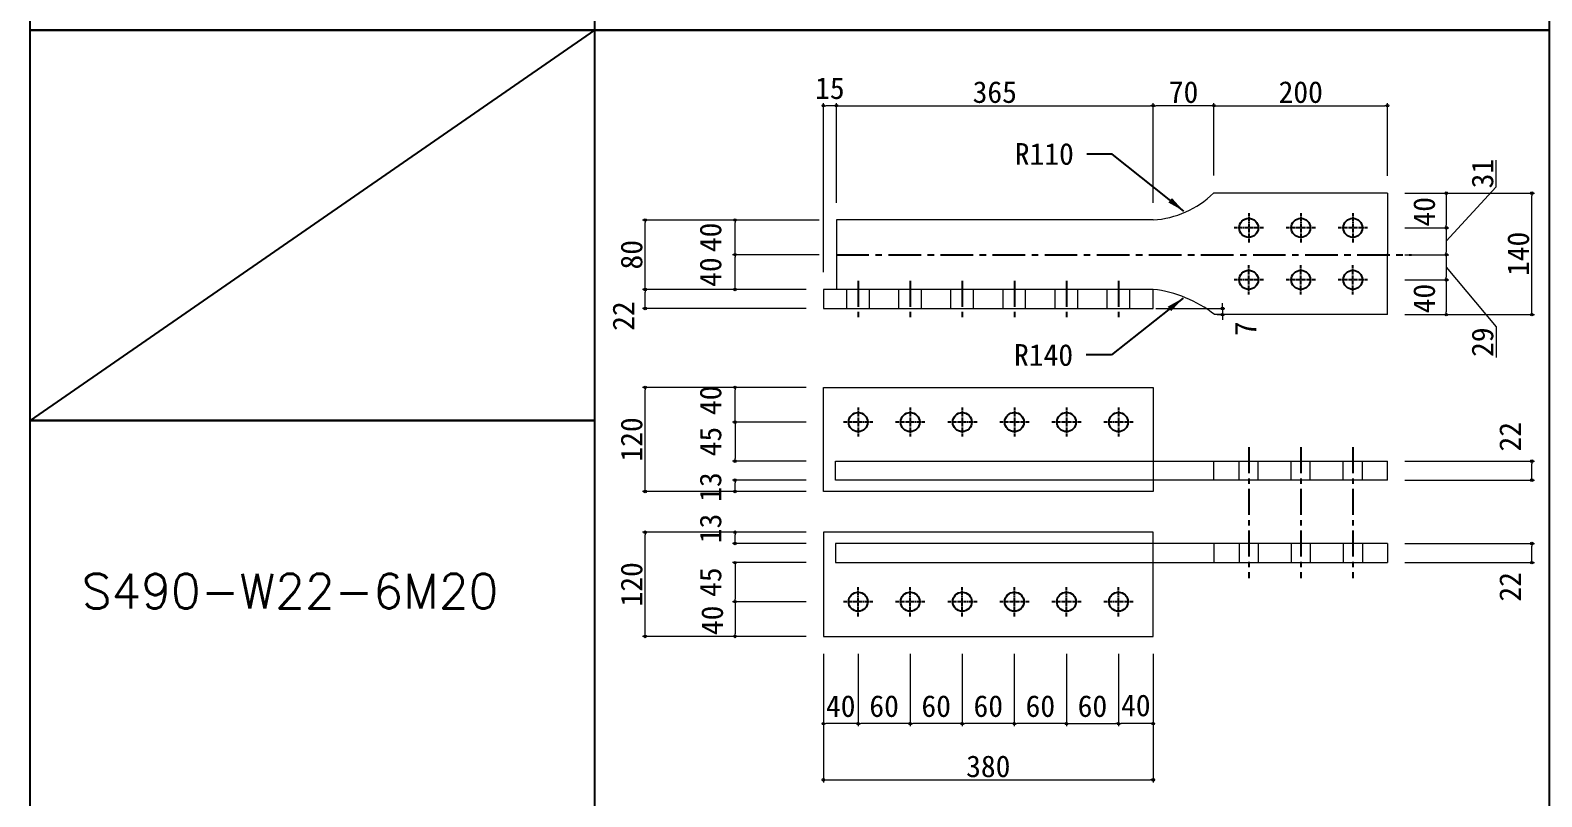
# Model space of a CAD drawing. Header units: millimetres. Extents: x 1734744 to 1747403, y -162396 to -155330.
# Drawn here: x 1742834 to 1744576, y -158574 to -157691 of the extents above; entities that cross this region are included whole.
import ezdxf

# ---------------------------------------------------------------- set-up
doc = ezdxf.new("R2010")
doc.units = ezdxf.units.MM
doc.header["$LTSCALE"] = 3
doc.linetypes.add('CENTER', pattern=[2, 1.25, -0.25, 0.25, -0.25])
doc.layers.get('DEFPOINTS').update_dxf_attribs({"color": 250})
doc.layers.add('01', color=7, linetype='Continuous')
doc.styles.add('KANJI', font='txt.shx', dxfattribs={"bigfont": 'extfont2.shx'})
doc.styles.get("Standard").update_dxf_attribs({"font": ''})
doc.styles.get('Standard').set_extended_font_data('MS Gothic')
doc.dimstyles.new('コピー ～ 一般寸法-小さめ', dxfattribs={"dimtxt": 25, "dimasz": 3, "dimexe": 3, "dimexo": 3, "dimgap": 3, "dimtad": 1, "dimtxsty": 'Standard', "dimblk": 'ORIGIN', "dimcen": 0, "dimclrd": 256, "dimclre": 256, "dimclrt": 256, "dimadec": 0, "dimazin": 0, "dimtfac": 1, "dimtmove": 1, "dimatfit": 2, "dimfxl": 0, "dimtolj": 2, "dimlwd": 5, "dimlwe": 5, "dimarcsym": 0})
doc.dimstyles.new('コピー(2) - Standard', dxfattribs={"dimtxt": 25, "dimasz": 20, "dimexe": 0.18, "dimexo": 0.0625, "dimgap": 15, "dimtad": 1, "dimdec": 0, "dimzin": 0, "dimdsep": 46, "dimtxsty": 'Standard', "dimblk": 'DOTSMALL', "dimcen": 0.09, "dimadec": 0, "dimazin": 0, "dimtfac": 1, "dimtdec": 0, "dimtofl": 0, "dimtmove": 0, "dimatfit": 3, "dimfxl": 0, "dimtolj": 1, "dimtzin": 0, "dimarcsym": 0})
doc.dimstyles.new('一般寸法-小さめ', dxfattribs={"dimtxt": 25, "dimasz": 3, "dimexe": 3, "dimexo": 3, "dimgap": 3, "dimtad": 1, "dimtxsty": 'Standard', "dimblk": 'ORIGIN', "dimcen": 0, "dimclrd": 256, "dimclre": 256, "dimclrt": 256, "dimadec": 0, "dimazin": 0, "dimtfac": 1, "dimtmove": 2, "dimatfit": 2, "dimfxl": 0, "dimtolj": 2, "dimlwd": 5, "dimlwe": 5, "dimarcsym": 0})

# ---------------------------------------------------------------- blocks, each defined once
blk = doc.blocks.new('_Origin')
at = {"color": 0, "linetype": 'ByBlock', "lineweight": -2}
blk.add_line((0, 0), (-1, 0), dxfattribs=at)
blk.add_circle((0, 0), 0.5, dxfattribs=at)
blk = doc.blocks.new('*D7932')
at = {"layer": '01', "color": 7, "lineweight": 5}
for p, q in [((1743728, -158102.5), (1743539.6, -158102.5)), ((1743542.6, -158219.5), (1743542.6, -158105.5)), ((1743728, -158222.5), (1743539.6, -158222.5))]:
    blk.add_line(p, q, dxfattribs=at)
at = {"layer": 'DEFPOINTS', "color": 0}
for p in [(1743542.6, -158102.5), (1743748, -158102.5), (1743748, -158222.5)]:
    blk.add_point(p, dxfattribs=at)
at = {"layer": '01', "color": 7, "lineweight": 5, "xscale": 3, "yscale": 3, "zscale": 3}
for p, rotation in [((1743542.6, -158102.5), 90), ((1743542.6, -158222.5), 270)]:
    blk.add_blockref('_Origin', p, dxfattribs=dict(at, rotation=rotation))
at = {"layer": '01', "color": 7, "insert": (1743527.1, -158162.5), "char_height": 25, "attachment_point": 5, "rotation": 90}
blk.add_mtext('\\A2;120', dxfattribs=at)
blk = doc.blocks.new('*D7706')
at = {"layer": '01', "color": 7, "lineweight": 5}
for p, q in [((1744418, -158282.5), (1744567.2, -158282.5)), ((1744564.2, -158301.5), (1744564.2, -158285.5)), ((1744418, -158304.5), (1744567.2, -158304.5))]:
    blk.add_line(p, q, dxfattribs=at)
at = {"layer": 'DEFPOINTS', "color": 0}
for p in [(1744398, -158282.5), (1744564.2, -158282.5), (1744398, -158304.5)]:
    blk.add_point(p, dxfattribs=at)
at = {"layer": '01', "color": 7, "lineweight": 5, "xscale": 3, "yscale": 3, "zscale": 3}
for p, rotation in [((1744564.2, -158282.5), 90), ((1744564.2, -158304.5), 270)]:
    blk.add_blockref('_Origin', p, dxfattribs=dict(at, rotation=rotation))
at = {"layer": '01', "color": 7, "insert": (1744539.2, -158332.4), "char_height": 25, "attachment_point": 5, "rotation": 90}
blk.add_mtext('\\A2;22', dxfattribs=at)
blk = doc.blocks.new('*D7933')
at = {"layer": '01', "color": 7, "lineweight": 5}
for p, q in [((1744418, -158187.5), (1744567.2, -158187.5)), ((1744564.2, -158206.5), (1744564.2, -158190.5)), ((1744418, -158209.5), (1744567.2, -158209.5))]:
    blk.add_line(p, q, dxfattribs=at)
at = {"layer": 'DEFPOINTS', "color": 0}
for p in [(1744398, -158187.5), (1744564.2, -158187.5), (1744398, -158209.5)]:
    blk.add_point(p, dxfattribs=at)
at = {"layer": '01', "color": 7, "lineweight": 5, "xscale": 3, "yscale": 3, "zscale": 3}
for p, rotation in [((1744564.2, -158187.5), 90), ((1744564.2, -158209.5), 270)]:
    blk.add_blockref('_Origin', p, dxfattribs=dict(at, rotation=rotation))
at = {"layer": '01', "color": 7, "insert": (1744539.2, -158159.4), "char_height": 25, "attachment_point": 5, "rotation": 90}
blk.add_mtext('\\A2;22', dxfattribs=at)
blk = doc.blocks.new('*D7707')
at = {"layer": '01', "color": 7, "lineweight": 5}
for p, q in [((1744418, -157878.6), (1744567.2, -157878.6)), ((1744564.2, -158015.6), (1744564.2, -157881.6)), ((1744418, -158018.6), (1744567.2, -158018.6))]:
    blk.add_line(p, q, dxfattribs=at)
at = {"layer": 'DEFPOINTS', "color": 0}
for p in [(1744398, -157878.6), (1744564.2, -157878.6), (1744398, -158018.6)]:
    blk.add_point(p, dxfattribs=at)
at = {"layer": '01', "color": 7, "lineweight": 5, "xscale": 3, "yscale": 3, "zscale": 3}
for p, rotation in [((1744564.2, -157878.6), 90), ((1744564.2, -158018.6), 270)]:
    blk.add_blockref('_Origin', p, dxfattribs=dict(at, rotation=rotation))
at = {"layer": '01', "color": 7, "insert": (1744548.7, -157948.6), "char_height": 25, "attachment_point": 5, "rotation": 90}
blk.add_mtext('\\A2;140', dxfattribs=at)
blk = doc.blocks.new('*D7708')
at = {"layer": '01', "color": 7, "lineweight": 5}
for p, q in [((1743728, -158102.5), (1743643.2, -158102.5)), ((1743646.2, -158139.5), (1743646.2, -158105.5)), ((1743728, -158142.5), (1743643.2, -158142.5))]:
    blk.add_line(p, q, dxfattribs=at)
at = {"layer": 'DEFPOINTS', "color": 0}
for p in [(1743646.2, -158102.5), (1743748, -158102.5), (1743748, -158142.5)]:
    blk.add_point(p, dxfattribs=at)
at = {"layer": '01', "color": 7, "lineweight": 5, "xscale": 3, "yscale": 3, "zscale": 3}
for p, rotation in [((1743646.2, -158102.5), 90), ((1743646.2, -158142.5), 270)]:
    blk.add_blockref('_Origin', p, dxfattribs=dict(at, rotation=rotation))
at = {"layer": '01', "color": 7, "insert": (1743618.1, -158117.4), "char_height": 25, "attachment_point": 5, "rotation": 90}
blk.add_mtext('\\A2;40', dxfattribs=at)
blk = doc.blocks.new('*D7709')
at = {"layer": '01', "color": 7, "lineweight": 5}
for p, q in [((1743728, -158209.5), (1743643.2, -158209.5)), ((1743646.2, -158219.5), (1743646.2, -158212.5)), ((1743728, -158222.5), (1743643.2, -158222.5))]:
    blk.add_line(p, q, dxfattribs=at)
at = {"layer": 'DEFPOINTS', "color": 0}
for p in [(1743646.2, -158209.5), (1743748, -158209.5), (1743748, -158222.5)]:
    blk.add_point(p, dxfattribs=at)
at = {"layer": '01', "color": 7, "lineweight": 5, "xscale": 3, "yscale": 3, "zscale": 3}
for p, rotation in [((1743646.2, -158209.5), 90), ((1743646.2, -158222.5), 270)]:
    blk.add_blockref('_Origin', p, dxfattribs=dict(at, rotation=rotation))
at = {"layer": '01', "color": 7, "insert": (1743618.1, -158217.4), "char_height": 25, "attachment_point": 5, "rotation": 90}
blk.add_mtext('\\A2;13', dxfattribs=at)
blk = doc.blocks.new('*D7934')
at = {"layer": '01', "color": 7, "lineweight": 5}
for p, q in [((1743748, -157969.6), (1743748, -157774.8)), ((1743763, -157889.6), (1743763, -157774.8)), ((1743760, -157777.8), (1743751, -157777.8))]:
    blk.add_line(p, q, dxfattribs=at)
at = {"layer": 'DEFPOINTS', "color": 0}
for p in [(1743748, -157777.8), (1743763, -157909.6), (1743748, -157989.6)]:
    blk.add_point(p, dxfattribs=at)
at = {"layer": '01', "color": 7, "lineweight": 5, "xscale": 3, "yscale": 3, "zscale": 3, "rotation": 180}
blk.add_blockref('_Origin', (1743748, -157777.8), dxfattribs=at)
at = {"layer": '01', "color": 7, "lineweight": 5, "xscale": 3, "yscale": 3, "zscale": 3}
blk.add_blockref('_Origin', (1743763, -157777.8), dxfattribs=at)
at = {"layer": '01', "color": 7, "insert": (1743755.5, -157757.8), "char_height": 25, "attachment_point": 5}
blk.add_mtext('\\A2;15', dxfattribs=at)
blk = doc.blocks.new('*D7710')
at = {"layer": '01', "color": 7, "lineweight": 5}
for p, q in [((1743743, -157909.6), (1743539.6, -157909.6)), ((1743542.6, -157986.6), (1743542.6, -157912.6)), ((1743728, -157989.6), (1743539.6, -157989.6))]:
    blk.add_line(p, q, dxfattribs=at)
at = {"layer": 'DEFPOINTS', "color": 0}
for p in [(1743542.6, -157909.6), (1743763, -157909.6), (1743748, -157989.6)]:
    blk.add_point(p, dxfattribs=at)
at = {"layer": '01', "color": 7, "lineweight": 5, "xscale": 3, "yscale": 3, "zscale": 3}
for p, rotation in [((1743542.6, -157909.6), 90), ((1743542.6, -157989.6), 270)]:
    blk.add_blockref('_Origin', p, dxfattribs=dict(at, rotation=rotation))
at = {"layer": '01', "color": 7, "insert": (1743527.1, -157949.6), "char_height": 25, "attachment_point": 5, "rotation": 90}
blk.add_mtext('\\A2;80', dxfattribs=at)
blk = doc.blocks.new('*D7935')
at = {"layer": '01', "color": 7, "lineweight": 5}
for p, q in [((1743728, -157989.6), (1743539.6, -157989.6)), ((1743542.6, -158008.6), (1743542.6, -157992.6)), ((1743728, -158011.6), (1743539.6, -158011.6))]:
    blk.add_line(p, q, dxfattribs=at)
at = {"layer": 'DEFPOINTS', "color": 0}
for p in [(1743542.6, -157989.6), (1743748, -157989.6), (1743748, -158011.6)]:
    blk.add_point(p, dxfattribs=at)
at = {"layer": '01', "color": 7, "lineweight": 5, "xscale": 3, "yscale": 3, "zscale": 3}
for p, rotation in [((1743542.6, -157989.6), 90), ((1743542.6, -158011.6), 270)]:
    blk.add_blockref('_Origin', p, dxfattribs=dict(at, rotation=rotation))
at = {"layer": '01', "color": 7, "insert": (1743517.6, -158020.3), "char_height": 25, "attachment_point": 5, "rotation": 90}
blk.add_mtext('\\A2;22', dxfattribs=at)
blk = doc.blocks.new('*D7711')
at = {"layer": '01', "color": 7, "lineweight": 5}
for p, q in [((1743763, -157889.6), (1743763, -157774.8)), ((1744128, -157889.6), (1744128, -157774.8)), ((1743766, -157777.8), (1744125, -157777.8))]:
    blk.add_line(p, q, dxfattribs=at)
at = {"layer": 'DEFPOINTS', "color": 0}
for p in [(1744128, -157777.8), (1743763, -157909.6), (1744128, -157909.6)]:
    blk.add_point(p, dxfattribs=at)
at = {"layer": '01', "color": 7, "lineweight": 5, "xscale": 3, "yscale": 3, "zscale": 3, "rotation": 180}
blk.add_blockref('_Origin', (1743763, -157777.8), dxfattribs=at)
at = {"layer": '01', "color": 7, "lineweight": 5, "xscale": 3, "yscale": 3, "zscale": 3}
blk.add_blockref('_Origin', (1744128, -157777.8), dxfattribs=at)
at = {"layer": '01', "color": 7, "insert": (1743945.5, -157762.3), "char_height": 25, "attachment_point": 5}
blk.add_mtext('\\A2;365', dxfattribs=at)
blk = doc.blocks.new('*D7712')
at = {"layer": '01', "color": 7, "lineweight": 5}
for p, q in [((1744128, -157889.6), (1744128, -157774.8)), ((1744198, -157858.1), (1744198, -157774.8)), ((1744195, -157777.8), (1744131, -157777.8))]:
    blk.add_line(p, q, dxfattribs=at)
at = {"layer": 'DEFPOINTS', "color": 0}
for p in [(1744128, -157777.8), (1744198, -157878.1), (1744128, -157909.6)]:
    blk.add_point(p, dxfattribs=at)
at = {"layer": '01', "color": 7, "lineweight": 5, "xscale": 3, "yscale": 3, "zscale": 3, "rotation": 180}
blk.add_blockref('_Origin', (1744128, -157777.8), dxfattribs=at)
at = {"layer": '01', "color": 7, "lineweight": 5, "xscale": 3, "yscale": 3, "zscale": 3}
blk.add_blockref('_Origin', (1744198, -157777.8), dxfattribs=at)
at = {"layer": '01', "color": 7, "insert": (1744163, -157762.3), "char_height": 25, "attachment_point": 5}
blk.add_mtext('\\A2;70', dxfattribs=at)
blk = doc.blocks.new('*D7936')
at = {"layer": '01', "color": 7, "lineweight": 5}
for p, q in [((1744198, -157858.1), (1744198, -157774.8)), ((1744398, -157858.6), (1744398, -157774.8)), ((1744201, -157777.8), (1744395, -157777.8))]:
    blk.add_line(p, q, dxfattribs=at)
at = {"layer": 'DEFPOINTS', "color": 0}
for p in [(1744398, -157777.8), (1744198, -157878.1), (1744398, -157878.6)]:
    blk.add_point(p, dxfattribs=at)
at = {"layer": '01', "color": 7, "lineweight": 5, "xscale": 3, "yscale": 3, "zscale": 3, "rotation": 180}
blk.add_blockref('_Origin', (1744198, -157777.8), dxfattribs=at)
at = {"layer": '01', "color": 7, "lineweight": 5, "xscale": 3, "yscale": 3, "zscale": 3}
blk.add_blockref('_Origin', (1744398, -157777.8), dxfattribs=at)
at = {"layer": '01', "color": 7, "insert": (1744298, -157762.3), "char_height": 25, "attachment_point": 5}
blk.add_mtext('\\A2;200', dxfattribs=at)
blk = doc.blocks.new('*D7713')
at = {"layer": '01', "color": 7, "lineweight": 5}
for p, q in [((1744418, -157878.6), (1744468.7, -157878.6)), ((1744465.7, -157881.6), (1744465.7, -157915.6)), ((1744418, -157918.6), (1744468.7, -157918.6))]:
    blk.add_line(p, q, dxfattribs=at)
at = {"layer": 'DEFPOINTS', "color": 0}
for p in [(1744398, -157878.6), (1744398, -157918.6), (1744465.7, -157918.6)]:
    blk.add_point(p, dxfattribs=at)
at = {"layer": '01', "color": 7, "lineweight": 5, "xscale": 3, "yscale": 3, "zscale": 3}
for p, rotation in [((1744465.7, -157878.6), 90), ((1744465.7, -157918.6), 270)]:
    blk.add_blockref('_Origin', p, dxfattribs=dict(at, rotation=rotation))
at = {"layer": '01', "color": 7, "insert": (1744440.3, -157900.1), "char_height": 25, "attachment_point": 5, "rotation": 90}
blk.add_mtext('\\A2;40', dxfattribs=at)
blk = doc.blocks.new('*D7714')
at = {"layer": '01', "color": 7, "lineweight": 5}
for p, q in [((1744523, -157871.5), (1744523, -157840.7)), ((1744465.7, -157934.1), (1744523, -157871.5)), ((1744418, -157918.6), (1744468.7, -157918.6)), ((1744465.7, -157921.6), (1744465.7, -157946.6)), ((1744418, -157949.6), (1744468.7, -157949.6))]:
    blk.add_line(p, q, dxfattribs=at)
at = {"layer": 'DEFPOINTS', "color": 0}
for p in [(1744398, -157918.6), (1744398, -157949.6), (1744465.7, -157949.6)]:
    blk.add_point(p, dxfattribs=at)
at = {"layer": '01', "color": 7, "lineweight": 5, "xscale": 3, "yscale": 3, "zscale": 3}
for p, rotation in [((1744465.7, -157918.6), 90), ((1744465.7, -157949.6), 270)]:
    blk.add_blockref('_Origin', p, dxfattribs=dict(at, rotation=rotation))
at = {"layer": '01', "color": 7, "insert": (1744507.5, -157856.1), "char_height": 25, "attachment_point": 5, "rotation": 90}
blk.add_mtext('\\A2;31', dxfattribs=at)
blk = doc.blocks.new('*D7715')
at = {"layer": '01', "color": 7, "lineweight": 5}
for p, q in [((1744418, -157949.6), (1744468.7, -157949.6)), ((1744465.7, -157952.6), (1744465.7, -157975.6)), ((1744465.7, -157964.1), (1744523, -158032.9)), ((1744418, -157978.6), (1744468.7, -157978.6)), ((1744523, -158032.9), (1744523, -158067.9))]:
    blk.add_line(p, q, dxfattribs=at)
at = {"layer": 'DEFPOINTS', "color": 0}
for p in [(1744398, -157949.6), (1744398, -157978.6), (1744465.7, -157978.6)]:
    blk.add_point(p, dxfattribs=at)
at = {"layer": '01', "color": 7, "lineweight": 5, "xscale": 3, "yscale": 3, "zscale": 3}
for p, rotation in [((1744465.7, -157949.6), 90), ((1744465.7, -157978.6), 270)]:
    blk.add_blockref('_Origin', p, dxfattribs=dict(at, rotation=rotation))
at = {"layer": '01', "color": 7, "insert": (1744507.5, -158050.4), "char_height": 25, "attachment_point": 5, "rotation": 90}
blk.add_mtext('\\A2;29', dxfattribs=at)
blk = doc.blocks.new('*D7716')
at = {"layer": '01', "color": 7, "lineweight": 5}
for p, q in [((1744418, -157978.6), (1744468.7, -157978.6)), ((1744465.7, -157981.6), (1744465.7, -158015.6)), ((1744418, -158018.6), (1744468.7, -158018.6))]:
    blk.add_line(p, q, dxfattribs=at)
at = {"layer": 'DEFPOINTS', "color": 0}
for p in [(1744398, -157978.6), (1744398, -158018.6), (1744465.7, -158018.6)]:
    blk.add_point(p, dxfattribs=at)
at = {"layer": '01', "color": 7, "lineweight": 5, "xscale": 3, "yscale": 3, "zscale": 3}
for p, rotation in [((1744465.7, -157978.6), 90), ((1744465.7, -158018.6), 270)]:
    blk.add_blockref('_Origin', p, dxfattribs=dict(at, rotation=rotation))
at = {"layer": '01', "color": 7, "insert": (1744440.3, -158000.1), "char_height": 25, "attachment_point": 5, "rotation": 90}
blk.add_mtext('\\A2;40', dxfattribs=at)
blk = doc.blocks.new('*D7937')
at = {"layer": '01', "color": 7, "lineweight": 5}
for p, q in [((1743728, -158269.5), (1743539.6, -158269.5)), ((1743542.6, -158386.5), (1743542.6, -158272.5)), ((1743728, -158389.5), (1743539.6, -158389.5))]:
    blk.add_line(p, q, dxfattribs=at)
at = {"layer": 'DEFPOINTS', "color": 0}
for p in [(1743542.6, -158269.5), (1743748, -158269.5), (1743748, -158389.5)]:
    blk.add_point(p, dxfattribs=at)
at = {"layer": '01', "color": 7, "lineweight": 5, "xscale": 3, "yscale": 3, "zscale": 3}
for p, rotation in [((1743542.6, -158269.5), 90), ((1743542.6, -158389.5), 270)]:
    blk.add_blockref('_Origin', p, dxfattribs=dict(at, rotation=rotation))
at = {"layer": '01', "color": 7, "insert": (1743527.1, -158329.5), "char_height": 25, "attachment_point": 5, "rotation": 90}
blk.add_mtext('\\A2;120', dxfattribs=at)
blk = doc.blocks.new('*D7717')
at = {"layer": '01', "color": 7, "lineweight": 5}
for p, q in [((1743728, -158269.5), (1743643.2, -158269.5)), ((1743646.2, -158279.5), (1743646.2, -158272.5)), ((1743728, -158282.5), (1743643.2, -158282.5))]:
    blk.add_line(p, q, dxfattribs=at)
at = {"layer": 'DEFPOINTS', "color": 0}
for p in [(1743646.2, -158269.5), (1743748, -158269.5), (1743748, -158282.5)]:
    blk.add_point(p, dxfattribs=at)
at = {"layer": '01', "color": 7, "lineweight": 5, "xscale": 3, "yscale": 3, "zscale": 3}
for p, rotation in [((1743646.2, -158269.5), 90), ((1743646.2, -158282.5), 270)]:
    blk.add_blockref('_Origin', p, dxfattribs=dict(at, rotation=rotation))
at = {"layer": '01', "color": 7, "insert": (1743618.1, -158265.1), "char_height": 25, "attachment_point": 5, "rotation": 90}
blk.add_mtext('\\A2;13', dxfattribs=at)
blk = doc.blocks.new('*D7718')
at = {"layer": '01', "color": 7, "lineweight": 5}
for p, q in [((1743728, -158349.5), (1743643.2, -158349.5)), ((1743646.2, -158352.5), (1743646.2, -158386.5)), ((1743728, -158389.5), (1743643.2, -158389.5))]:
    blk.add_line(p, q, dxfattribs=at)
at = {"layer": 'DEFPOINTS', "color": 0}
for p in [(1743748, -158349.5), (1743646.2, -158389.5), (1743748, -158389.5)]:
    blk.add_point(p, dxfattribs=at)
at = {"layer": '01', "color": 7, "lineweight": 5, "xscale": 3, "yscale": 3, "zscale": 3}
for p, rotation in [((1743646.2, -158349.5), 90), ((1743646.2, -158389.5), 270)]:
    blk.add_blockref('_Origin', p, dxfattribs=dict(at, rotation=rotation))
at = {"layer": '01', "color": 7, "insert": (1743620, -158371), "char_height": 25, "attachment_point": 5, "rotation": 90}
blk.add_mtext('\\A2;40', dxfattribs=at)
blk = doc.blocks.new('*D7938')
at = {"layer": '01', "color": 7, "lineweight": 5}
for p, q in [((1743748, -158409.5), (1743748, -158557.9)), ((1744128, -158409.5), (1744128, -158557.9)), ((1743751, -158554.9), (1744125, -158554.9))]:
    blk.add_line(p, q, dxfattribs=at)
at = {"layer": 'DEFPOINTS', "color": 0}
for p in [(1743748, -158389.5), (1744128, -158389.5), (1744128, -158554.9)]:
    blk.add_point(p, dxfattribs=at)
at = {"layer": '01', "color": 7, "lineweight": 5, "xscale": 3, "yscale": 3, "zscale": 3, "rotation": 180}
blk.add_blockref('_Origin', (1743748, -158554.9), dxfattribs=at)
at = {"layer": '01', "color": 7, "lineweight": 5, "xscale": 3, "yscale": 3, "zscale": 3}
blk.add_blockref('_Origin', (1744128, -158554.9), dxfattribs=at)
at = {"layer": '01', "color": 7, "insert": (1743938, -158539.4), "char_height": 25, "attachment_point": 5}
blk.add_mtext('\\A2;380', dxfattribs=at)
blk = doc.blocks.new('*D7719')
at = {"layer": '01', "color": 7, "lineweight": 5}
for p, q in [((1743848, -158409.5), (1743848, -158493)), ((1743908, -158409.5), (1743908, -158493)), ((1743905, -158490), (1743851, -158490))]:
    blk.add_line(p, q, dxfattribs=at)
at = {"layer": 'DEFPOINTS', "color": 0}
for p in [(1743848, -158389.5), (1743908, -158389.5), (1743848, -158490)]:
    blk.add_point(p, dxfattribs=at)
at = {"layer": '01', "color": 7, "lineweight": 5, "xscale": 3, "yscale": 3, "zscale": 3, "rotation": 180}
blk.add_blockref('_Origin', (1743848, -158490), dxfattribs=at)
at = {"layer": '01', "color": 7, "lineweight": 5, "xscale": 3, "yscale": 3, "zscale": 3}
blk.add_blockref('_Origin', (1743908, -158490), dxfattribs=at)
at = {"layer": '01', "color": 7, "insert": (1743878, -158470), "char_height": 25, "attachment_point": 5}
blk.add_mtext('\\A2;60', dxfattribs=at)
blk = doc.blocks.new('*D7720')
at = {"layer": '01', "color": 7, "lineweight": 5}
for p, q in [((1743748, -158409.5), (1743748, -158493)), ((1743788, -158409.5), (1743788, -158493)), ((1743785, -158490), (1743751, -158490))]:
    blk.add_line(p, q, dxfattribs=at)
at = {"layer": 'DEFPOINTS', "color": 0}
for p in [(1743748, -158389.5), (1743788, -158389.5), (1743748, -158490)]:
    blk.add_point(p, dxfattribs=at)
at = {"layer": '01', "color": 7, "lineweight": 5, "xscale": 3, "yscale": 3, "zscale": 3, "rotation": 180}
blk.add_blockref('_Origin', (1743748, -158490), dxfattribs=at)
at = {"layer": '01', "color": 7, "lineweight": 5, "xscale": 3, "yscale": 3, "zscale": 3}
blk.add_blockref('_Origin', (1743788, -158490), dxfattribs=at)
at = {"layer": '01', "color": 7, "lineweight": 18, "insert": (1743768, -158470), "char_height": 25, "attachment_point": 5}
blk.add_mtext('\\A2;40', dxfattribs=at)
blk = doc.blocks.new('*D7721')
at = {"layer": '01', "color": 7, "lineweight": 5}
for p, q in [((1743968, -158409.5), (1743968, -158493)), ((1744028, -158409.5), (1744028, -158493)), ((1744025, -158490), (1743971, -158490))]:
    blk.add_line(p, q, dxfattribs=at)
at = {"layer": 'DEFPOINTS', "color": 0}
for p in [(1743968, -158389.5), (1744028, -158389.5), (1743968, -158490)]:
    blk.add_point(p, dxfattribs=at)
at = {"layer": '01', "color": 7, "lineweight": 5, "xscale": 3, "yscale": 3, "zscale": 3, "rotation": 180}
blk.add_blockref('_Origin', (1743968, -158490), dxfattribs=at)
at = {"layer": '01', "color": 7, "lineweight": 5, "xscale": 3, "yscale": 3, "zscale": 3}
blk.add_blockref('_Origin', (1744028, -158490), dxfattribs=at)
at = {"layer": '01', "color": 7, "insert": (1743998, -158470), "char_height": 25, "attachment_point": 5}
blk.add_mtext('\\A2;60', dxfattribs=at)
blk = doc.blocks.new('*D7722')
at = {"layer": '01', "color": 7, "lineweight": 5}
for p, q in [((1744028, -158409.5), (1744028, -158493)), ((1744088, -158409.5), (1744088, -158493)), ((1744031, -158490), (1744085, -158490))]:
    blk.add_line(p, q, dxfattribs=at)
at = {"layer": 'DEFPOINTS', "color": 0}
for p in [(1744028, -158389.5), (1744088, -158389.5), (1744088, -158490)]:
    blk.add_point(p, dxfattribs=at)
at = {"layer": '01', "color": 7, "lineweight": 5, "xscale": 3, "yscale": 3, "zscale": 3, "rotation": 180}
blk.add_blockref('_Origin', (1744028, -158490), dxfattribs=at)
at = {"layer": '01', "color": 7, "lineweight": 5, "xscale": 3, "yscale": 3, "zscale": 3}
blk.add_blockref('_Origin', (1744088, -158490), dxfattribs=at)
at = {"layer": '01', "color": 7, "insert": (1744058, -158470), "char_height": 25, "attachment_point": 5}
blk.add_mtext('\\A2;60', dxfattribs=at)
blk = doc.blocks.new('*D7723')
at = {"layer": '01', "color": 7, "lineweight": 5}
for p, q in [((1744088, -158409.5), (1744088, -158493)), ((1744128, -158409.5), (1744128, -158493)), ((1744125, -158490), (1744091, -158490))]:
    blk.add_line(p, q, dxfattribs=at)
at = {"layer": 'DEFPOINTS', "color": 0}
for p in [(1744088, -158389.5), (1744128, -158389.5), (1744088, -158490)]:
    blk.add_point(p, dxfattribs=at)
at = {"layer": '01', "color": 7, "lineweight": 5, "xscale": 3, "yscale": 3, "zscale": 3, "rotation": 180}
blk.add_blockref('_Origin', (1744088, -158490), dxfattribs=at)
at = {"layer": '01', "color": 7, "lineweight": 5, "xscale": 3, "yscale": 3, "zscale": 3}
blk.add_blockref('_Origin', (1744128, -158490), dxfattribs=at)
at = {"layer": '01', "color": 7, "insert": (1744108, -158469.2), "char_height": 25, "attachment_point": 5}
blk.add_mtext('\\A2;40', dxfattribs=at)
blk = doc.blocks.new('*D7724')
at = {"layer": '01', "color": 7, "lineweight": 5}
for p, q in [((1743743, -157949.6), (1743643.2, -157949.6)), ((1743646.2, -157986.6), (1743646.2, -157952.6)), ((1743728, -157989.6), (1743643.2, -157989.6))]:
    blk.add_line(p, q, dxfattribs=at)
at = {"layer": 'DEFPOINTS', "color": 0}
for p in [(1743646.2, -157949.6), (1743763, -157949.6), (1743748, -157989.6)]:
    blk.add_point(p, dxfattribs=at)
at = {"layer": '01', "color": 7, "lineweight": 5, "xscale": 3, "yscale": 3, "zscale": 3}
for p, rotation in [((1743646.2, -157949.6), 90), ((1743646.2, -157989.6), 270)]:
    blk.add_blockref('_Origin', p, dxfattribs=dict(at, rotation=rotation))
at = {"layer": '01', "color": 7, "insert": (1743618.1, -157969.6), "char_height": 25, "attachment_point": 5, "rotation": 90}
blk.add_mtext('\\A2;40', dxfattribs=at)
blk = doc.blocks.new('*D7725')
at = {"layer": '01', "color": 7, "lineweight": 5}
for p, q in [((1743743, -157909.6), (1743643.2, -157909.6)), ((1743646.2, -157946.6), (1743646.2, -157912.6)), ((1743743, -157949.6), (1743643.2, -157949.6))]:
    blk.add_line(p, q, dxfattribs=at)
at = {"layer": 'DEFPOINTS', "color": 0}
for p in [(1743646.2, -157909.6), (1743763, -157909.6), (1743763, -157949.6)]:
    blk.add_point(p, dxfattribs=at)
at = {"layer": '01', "color": 7, "lineweight": 5, "xscale": 3, "yscale": 3, "zscale": 3}
for p, rotation in [((1743646.2, -157909.6), 90), ((1743646.2, -157949.6), 270)]:
    blk.add_blockref('_Origin', p, dxfattribs=dict(at, rotation=rotation))
at = {"layer": '01', "color": 7, "insert": (1743618.1, -157929.6), "char_height": 25, "attachment_point": 5, "rotation": 90}
blk.add_mtext('\\A2;40', dxfattribs=at)
blk = doc.blocks.new('_DotSmall')
at = {"color": 0, "linetype": 'ByBlock', "const_width": 0.5}
blk.add_lwpolyline([(-0.0625, 0, 1), (0.0625, 0, 1)], format="xyb", close=True, dxfattribs=at)
blk = doc.blocks.new('*D7939')
at = {"layer": '01', "color": 7, "lineweight": 5}
for p, q in [((1744131, -158011.6), (1744210.7, -158011.6)), ((1744201.7, -158018.6), (1744210.7, -158018.6)), ((1744207.7, -158008.6), (1744207.7, -158005.6)), ((1744207.7, -158011.6), (1744207.7, -158018.6)), ((1744207.7, -158021.6), (1744207.7, -158024.6))]:
    blk.add_line(p, q, dxfattribs=at)
at = {"layer": 'DEFPOINTS', "color": 0}
for p in [(1744128, -158011.6), (1744198.7, -158018.6), (1744207.7, -158018.6)]:
    blk.add_point(p, dxfattribs=at)
at = {"layer": '01', "color": 7, "lineweight": 5, "xscale": 3, "yscale": 3, "zscale": 3}
for p, rotation in [((1744207.7, -158011.6), 270), ((1744207.7, -158018.6), 90)]:
    blk.add_blockref('_Origin', p, dxfattribs=dict(at, rotation=rotation))
at = {"layer": '01', "color": 7, "insert": (1744234.4, -158034.9), "char_height": 25, "attachment_point": 5, "rotation": 90}
blk.add_mtext('\\A2;7', dxfattribs=at)
blk = doc.blocks.new('*D7726')
at = {"layer": '01', "color": 7, "lineweight": 5}
for p, q in [((1743728, -158142.5), (1743643.2, -158142.5)), ((1743646.2, -158145.5), (1743646.2, -158184.5)), ((1743728, -158187.5), (1743643.2, -158187.5))]:
    blk.add_line(p, q, dxfattribs=at)
at = {"layer": 'DEFPOINTS', "color": 0}
for p in [(1743748, -158142.5), (1743646.2, -158187.5), (1743748, -158187.5)]:
    blk.add_point(p, dxfattribs=at)
at = {"layer": '01', "color": 7, "lineweight": 5, "xscale": 3, "yscale": 3, "zscale": 3}
for p, rotation in [((1743646.2, -158142.5), 90), ((1743646.2, -158187.5), 270)]:
    blk.add_blockref('_Origin', p, dxfattribs=dict(at, rotation=rotation))
at = {"layer": '01', "color": 7, "insert": (1743618.1, -158165), "char_height": 25, "attachment_point": 5, "rotation": 90}
blk.add_mtext('\\A2;45', dxfattribs=at)
blk = doc.blocks.new('*D7727')
at = {"layer": '01', "color": 7, "lineweight": 5}
for p, q in [((1743728, -158304.5), (1743643.2, -158304.5)), ((1743646.2, -158307.5), (1743646.2, -158346.5)), ((1743728, -158349.5), (1743643.2, -158349.5))]:
    blk.add_line(p, q, dxfattribs=at)
at = {"layer": 'DEFPOINTS', "color": 0}
for p in [(1743748, -158304.5), (1743646.2, -158349.5), (1743748, -158349.5)]:
    blk.add_point(p, dxfattribs=at)
at = {"layer": '01', "color": 7, "lineweight": 5, "xscale": 3, "yscale": 3, "zscale": 3}
for p, rotation in [((1743646.2, -158304.5), 90), ((1743646.2, -158349.5), 270)]:
    blk.add_blockref('_Origin', p, dxfattribs=dict(at, rotation=rotation))
at = {"layer": '01', "color": 7, "insert": (1743618.1, -158327), "char_height": 25, "attachment_point": 5, "rotation": 90}
blk.add_mtext('\\A2;45', dxfattribs=at)
blk = doc.blocks.new('*D7728')
at = {"layer": '01', "color": 7, "lineweight": 5}
for p, q in [((1743788, -158409.5), (1743788, -158493)), ((1743848, -158409.5), (1743848, -158493)), ((1743845, -158490), (1743791, -158490))]:
    blk.add_line(p, q, dxfattribs=at)
at = {"layer": 'DEFPOINTS', "color": 0}
for p in [(1743788, -158389.5), (1743848, -158389.5), (1743788, -158490)]:
    blk.add_point(p, dxfattribs=at)
at = {"layer": '01', "color": 7, "lineweight": 5, "xscale": 3, "yscale": 3, "zscale": 3, "rotation": 180}
blk.add_blockref('_Origin', (1743788, -158490), dxfattribs=at)
at = {"layer": '01', "color": 7, "lineweight": 5, "xscale": 3, "yscale": 3, "zscale": 3}
blk.add_blockref('_Origin', (1743848, -158490), dxfattribs=at)
at = {"layer": '01', "color": 7, "lineweight": 18, "insert": (1743818, -158470), "char_height": 25, "attachment_point": 5}
blk.add_mtext('\\A2;60', dxfattribs=at)
blk = doc.blocks.new('*D7729')
at = {"layer": '01', "color": 7, "lineweight": 5}
for p, q in [((1743908, -158409.5), (1743908, -158493)), ((1743968, -158409.5), (1743968, -158493)), ((1743965, -158490), (1743911, -158490))]:
    blk.add_line(p, q, dxfattribs=at)
at = {"layer": 'DEFPOINTS', "color": 0}
for p in [(1743908, -158389.5), (1743968, -158389.5), (1743908, -158490)]:
    blk.add_point(p, dxfattribs=at)
at = {"layer": '01', "color": 7, "lineweight": 5, "xscale": 3, "yscale": 3, "zscale": 3, "rotation": 180}
blk.add_blockref('_Origin', (1743908, -158490), dxfattribs=at)
at = {"layer": '01', "color": 7, "lineweight": 5, "xscale": 3, "yscale": 3, "zscale": 3}
blk.add_blockref('_Origin', (1743968, -158490), dxfattribs=at)
at = {"layer": '01', "color": 7, "insert": (1743938, -158470), "char_height": 25, "attachment_point": 5}
blk.add_mtext('\\A2;60', dxfattribs=at)

msp = doc.modelspace()

# ---------------------------------------------------------------- linework, layer by layer
at = {"layer": '01', "color": 7, "ltscale": 2}
msp.add_line((1743484.215, -157690.838), (1742834.215, -158140.838), dxfattribs=at)
at = {"layer": '01', "color": 7, "lineweight": 18}
for p, q in [((1744398.042, -157878.569), (1744197.532, -157878.569)), ((1744398.042, -157878.569), (1744398.042, -157948.569)), ((1744128.042, -157909.569), (1743763.042, -157909.569)), ((1743763.042, -157909.569), (1743763.042, -157989.569)), ((1744398.042, -158018.569), (1744398.042, -157948.569)), ((1743748.042, -157989.569), (1743748.042, -158011.569)), ((1744128.042, -157989.569), (1743748.042, -157989.569)), ((1743775.042, -158011.569), (1743775.042, -157989.569)), ((1743801.042, -158011.569), (1743801.042, -157989.569)), ((1743835.042, -158011.569), (1743835.042, -157989.569)), ((1743861.042, -158011.569), (1743861.042, -157989.569)), ((1743895.042, -158011.569), (1743895.042, -157989.569)), ((1743921.042, -158011.569), (1743921.042, -157989.569)), ((1743955.042, -158011.569), (1743955.042, -157989.569)), ((1743981.042, -158011.569), (1743981.042, -157989.569)), ((1744015.042, -158011.569), (1744015.042, -157989.569)), ((1744041.042, -158011.569), (1744041.042, -157989.569)), ((1744075.042, -158011.569), (1744075.042, -157989.569)), ((1744101.042, -158011.569), (1744101.042, -157989.569)), ((1744128.042, -158011.569), (1744128.042, -157989.569)), ((1743748.042, -158011.569), (1744128.042, -158011.569)), ((1744398.042, -158018.569), (1744198.682, -158018.569)), ((1743748.042, -158222.525), (1743748.042, -158102.525)), ((1743748.042, -158102.525), (1744128.042, -158102.525)), ((1744128.042, -158102.525), (1744128.042, -158222.525)), ((1743762.042, -158209.525), (1743762.042, -158187.525)), ((1743762.042, -158187.525), (1744398.042, -158187.525)), ((1744198.042, -158209.525), (1744198.042, -158187.525)), ((1744227.042, -158209.525), (1744227.042, -158187.525)), ((1744249.042, -158209.525), (1744249.042, -158187.525)), ((1744287.042, -158209.525), (1744287.042, -158187.525)), ((1744309.042, -158209.525), (1744309.042, -158187.525)), ((1744347.042, -158209.525), (1744347.042, -158187.525)), ((1744369.042, -158209.525), (1744369.042, -158187.525)), ((1744398.042, -158209.525), (1744398.042, -158187.525)), ((1744398.042, -158209.525), (1743762.042, -158209.525)), ((1744128.042, -158222.525), (1743748.042, -158222.525)), ((1743748.042, -158269.525), (1743748.042, -158389.525)), ((1744128.042, -158269.525), (1743748.042, -158269.525)), ((1744128.042, -158389.525), (1744128.042, -158269.525)), ((1743762.042, -158282.525), (1743762.042, -158304.525)), ((1744398.042, -158282.525), (1743762.042, -158282.525)), ((1744198.042, -158282.525), (1744198.042, -158304.525)), ((1744227.042, -158282.525), (1744227.042, -158304.525)), ((1744249.042, -158282.525), (1744249.042, -158304.525)), ((1744287.042, -158282.525), (1744287.042, -158304.525)), ((1744309.042, -158282.525), (1744309.042, -158304.525)), ((1744347.042, -158282.525), (1744347.042, -158304.525)), ((1744369.042, -158282.525), (1744369.042, -158304.525)), ((1744398.042, -158282.525), (1744398.042, -158304.525)), ((1743762.042, -158304.525), (1744398.042, -158304.525)), ((1743748.042, -158389.525), (1744128.042, -158389.525))]:
    msp.add_line(p, q, dxfattribs=at)
at = {"layer": '01', "color": 7, "linetype": 'CENTER'}
for p, q in [((1744238.042, -157901.569), (1744238.042, -157935.569)), ((1744298.042, -157901.569), (1744298.042, -157935.569)), ((1744358.042, -157901.569), (1744358.042, -157935.569)), ((1744255.042, -157918.569), (1744221.042, -157918.569)), ((1744315.042, -157918.569), (1744281.042, -157918.569)), ((1744375.042, -157918.569), (1744341.042, -157918.569)), ((1744238.042, -157995.569), (1744238.042, -157961.569)), ((1744298.042, -157995.569), (1744298.042, -157961.569)), ((1744358.042, -157995.569), (1744358.042, -157961.569)), ((1744255.042, -157978.569), (1744221.042, -157978.569)), ((1744315.042, -157978.569), (1744281.042, -157978.569)), ((1744375.042, -157978.569), (1744341.042, -157978.569)), ((1743788.042, -158125.525), (1743788.042, -158159.525)), ((1743848.042, -158125.525), (1743848.042, -158159.525)), ((1743908.042, -158125.525), (1743908.042, -158159.525)), ((1743968.042, -158125.525), (1743968.042, -158159.525)), ((1744028.042, -158125.525), (1744028.042, -158159.525)), ((1744088.042, -158125.525), (1744088.042, -158159.525)), ((1743805.042, -158142.525), (1743771.042, -158142.525)), ((1743865.042, -158142.525), (1743831.042, -158142.525)), ((1743925.042, -158142.525), (1743891.042, -158142.525)), ((1743985.042, -158142.525), (1743951.042, -158142.525)), ((1744045.042, -158142.525), (1744011.042, -158142.525)), ((1744105.042, -158142.525), (1744071.042, -158142.525)), ((1743788.042, -158366.525), (1743788.042, -158332.525)), ((1743848.042, -158366.525), (1743848.042, -158332.525)), ((1743908.042, -158366.525), (1743908.042, -158332.525)), ((1743968.042, -158366.525), (1743968.042, -158332.525)), ((1744028.042, -158366.525), (1744028.042, -158332.525)), ((1744088.042, -158366.525), (1744088.042, -158332.525)), ((1743805.042, -158349.525), (1743771.042, -158349.525)), ((1743865.042, -158349.525), (1743831.042, -158349.525)), ((1743925.042, -158349.525), (1743891.042, -158349.525)), ((1743985.042, -158349.525), (1743951.042, -158349.525)), ((1744045.042, -158349.525), (1744011.042, -158349.525)), ((1744105.042, -158349.525), (1744071.042, -158349.525))]:
    msp.add_line(p, q, dxfattribs=at)
at = {"layer": '01', "color": 7, "linetype": 'CENTER', "ltscale": 10}
msp.add_line((1743763.042, -157949.569), (1744425.695, -157949.569), dxfattribs=at)
at = {"layer": '01', "color": 7, "linetype": 'CENTER', "ltscale": 8}
for p, q in [((1743788.042, -157979.569), (1743788.042, -158027.569)), ((1743848.042, -157979.569), (1743848.042, -158027.569)), ((1743908.042, -157979.569), (1743908.042, -158027.569)), ((1743968.042, -157979.569), (1743968.042, -158027.569)), ((1744028.042, -157979.569), (1744028.042, -158027.569)), ((1744088.042, -157979.569), (1744088.042, -158027.569)), ((1744238.042, -158171.525), (1744238.042, -158322.525)), ((1744298.042, -158171.525), (1744298.042, -158322.525)), ((1744358.042, -158171.525), (1744358.042, -158322.525))]:
    msp.add_line(p, q, dxfattribs=at)
at = {"layer": '01', "color": 7, "ltscale": 2}
for points in [[(1742834.215, -156790.837), (1744584.215, -156790.837), (1744584.215, -157690.838), (1742834.215, -157690.838)], [(1742834.215, -157240.838), (1743484.215, -157240.838), (1743484.215, -157690.838), (1742834.215, -157690.838)], [(1742834.215, -157690.838), (1744584.215, -157690.838), (1744584.215, -158590.838), (1742834.215, -158590.838)], [(1742834.215, -157690.838), (1743484.215, -157690.838), (1743484.215, -158140.838), (1742834.215, -158140.838)], [(1742834.215, -158140.838), (1743484.215, -158140.838), (1743484.215, -158590.838), (1742834.215, -158590.838)]]:
    msp.add_lwpolyline(points, close=True, dxfattribs=at)
at = {"layer": '01', "color": 7}
for centre in [(1744238.042, -157918.569), (1744298.042, -157918.569), (1744358.042, -157918.569), (1744238.042, -157978.569), (1744298.042, -157978.569), (1744358.042, -157978.569), (1743788.042, -158142.525), (1743848.042, -158142.525), (1743908.042, -158142.525), (1743968.042, -158142.525), (1744028.042, -158142.525), (1744088.042, -158142.525), (1743788.042, -158349.525), (1743848.042, -158349.525), (1743908.042, -158349.525), (1743968.042, -158349.525), (1744028.042, -158349.525), (1744088.042, -158349.525)]:
    msp.add_circle(centre, 11, dxfattribs=at)
at = {"layer": '01', "color": 7, "lineweight": 18}
for centre, radius, start, end in [((1744120.738, -157799.811), 110, 273.806865, 314.276811), ((1744112.209, -158128.67), 140, 51.854237, 83.50655)]:
    msp.add_arc(centre, radius, start, end, dxfattribs=at)

# ---------------------------------------------------------------- texts
at = {"layer": '01', "color": 7, "char_height": 25, "width": 98.97993}
for s, insert, attachment_point in [('\\A1;R110', (1744036.553, -157846.296), 9), ('R140', (1744035.73, -158052.641), 3)]:
    msp.add_mtext(s, dxfattribs=dict(at, insert=insert, attachment_point=attachment_point))
at = {"layer": '01', "color": 7, "insert": (1742893.545, -158317.234), "char_height": 40, "width": 536.58382, "attachment_point": 1, "style": 'KANJI'}
msp.add_mtext('S490-W22-6M20', dxfattribs=at)

# ---------------------------------------------------------------- dimensions: what is measured, and where the dimension line sits
at = {"layer": '01', "color": 7}
for base, p1, p2, picture, middle in [((1743748.042, -157777.774), (1743763.042, -157909.569), (1743748.042, -157989.569), '*D7934', (1743755.542, -157757.774)), ((1744128.042, -157777.774), (1743763.042, -157909.569), (1744128.042, -157909.569), '*D7711', (1743945.542, -157762.274)), ((1744128.042, -157777.774), (1744198.042, -157878.069), (1744128.042, -157909.569), '*D7712', (1744163.042, -157762.274)), ((1744398.042, -157777.774), (1744198.042, -157878.069), (1744398.042, -157878.569), '*D7936', (1744298.042, -157762.274)), ((1744128.042, -158554.882), (1743748.042, -158389.525), (1744128.042, -158389.525), '*D7938', (1743938.042, -158539.382))]:
    dim = msp.add_linear_dim(base=base, p1=p1, p2=p2, dimstyle='一般寸法-小さめ', override={"dimexo": 20, "dimclrd": 7, "dimclre": 7, "dimclrt": 7}, dxfattribs=at)
    dim.commit()
    dim.dimension.update_dxf_attribs({"geometry": picture, "text_midpoint": middle})
for base, p1, p2, angle, dimstyle, override, picture, middle in [((1744465.695, -157949.569), (1744398.042, -157918.569), (1744398.042, -157949.569), 90, 'コピー ～ 一般寸法-小さめ', {"dimexo": 20, "dimclrd": 7, "dimclre": 7, "dimclrt": 7}, '*D7714', (1744523.004, -157868.458)), ((1744465.695, -157918.569), (1744398.042, -157878.569), (1744398.042, -157918.569), 90, '一般寸法-小さめ', {"dimexo": 20, "dimclrd": 7, "dimclre": 7, "dimclrt": 7}, '*D7713', (1744440.29, -157900.069)), ((1743646.234, -157909.569), (1743763.042, -157949.569), (1743763.042, -157909.569), 270, '一般寸法-小さめ', {"dimexo": 20, "dimclrd": 7, "dimclre": 7, "dimclrt": 7}, '*D7725', (1743618.079, -157929.569)), ((1743646.234, -157949.569), (1743748.042, -157989.569), (1743763.042, -157949.569), 270, '一般寸法-小さめ', {"dimexo": 20, "dimclrd": 7, "dimclre": 7, "dimclrt": 7}, '*D7724', (1743618.079, -157969.569)), ((1744465.695, -157978.569), (1744398.042, -157949.569), (1744398.042, -157978.569), 90, 'コピー ～ 一般寸法-小さめ', {"dimexo": 20, "dimclrd": 7, "dimclre": 7, "dimclrt": 7}, '*D7715', (1744523.004, -158035.885)), ((1744465.695, -158018.569), (1744398.042, -157978.569), (1744398.042, -158018.569), 90, '一般寸法-小さめ', {"dimexo": 20, "dimclrd": 7, "dimclre": 7, "dimclrt": 7}, '*D7716', (1744440.29, -158000.069)), ((1743542.614, -157989.569), (1743748.042, -158011.569), (1743748.042, -157989.569), 270, '一般寸法-小さめ', {"dimexo": 20, "dimclrd": 7, "dimclre": 7, "dimclrt": 7}, '*D7935', (1743517.614, -158020.324)), ((1744207.668, -158018.569), (1744128.042, -158011.569), (1744198.682, -158018.569), 90, '一般寸法-小さめ', {"dimtxt": 25, "dimclrd": 7, "dimclre": 7, "dimclrt": 7}, '*D7939', (1744234.409, -158034.917)), ((1743646.234, -158102.525), (1743748.042, -158142.525), (1743748.042, -158102.525), 90, '一般寸法-小さめ', {"dimexo": 20, "dimclrd": 7, "dimclre": 7, "dimclrt": 7}, '*D7708', (1743618.079, -158117.434)), ((1743646.234, -158187.525), (1743748.042, -158142.525), (1743748.042, -158187.525), 90, '一般寸法-小さめ', {"dimexo": 20, "dimclrd": 7, "dimclre": 7, "dimclrt": 7}, '*D7726', (1743618.079, -158165.025)), ((1744564.162, -158187.525), (1744398.042, -158209.525), (1744398.042, -158187.525), 270, '一般寸法-小さめ', {"dimexo": 20, "dimclrd": 7, "dimclre": 7, "dimclrt": 7}, '*D7933', (1744539.162, -158159.395)), ((1743646.234, -158209.525), (1743748.042, -158222.525), (1743748.042, -158209.525), 270, '一般寸法-小さめ', {"dimexo": 20, "dimclrd": 7, "dimclre": 7, "dimclrt": 7}, '*D7709', (1743618.079, -158217.376)), ((1743646.234, -158269.525), (1743748.042, -158282.525), (1743748.042, -158269.525), 270, '一般寸法-小さめ', {"dimexo": 20, "dimclrd": 7, "dimclre": 7, "dimclrt": 7}, '*D7717', (1743618.079, -158265.068)), ((1744564.162, -158282.525), (1744398.042, -158304.525), (1744398.042, -158282.525), 270, '一般寸法-小さめ', {"dimexo": 20, "dimclrd": 7, "dimclre": 7, "dimclrt": 7}, '*D7706', (1744539.162, -158332.403)), ((1743646.234, -158349.525), (1743748.042, -158304.525), (1743748.042, -158349.525), 90, '一般寸法-小さめ', {"dimexo": 20, "dimclrd": 7, "dimclre": 7, "dimclrt": 7}, '*D7727', (1743618.079, -158327.025)), ((1743646.234, -158389.525), (1743748.042, -158349.525), (1743748.042, -158389.525), 90, '一般寸法-小さめ', {"dimexo": 20, "dimclrd": 7, "dimclre": 7, "dimclrt": 7}, '*D7718', (1743619.984, -158370.969))]:
    dim = msp.add_linear_dim(base=base, p1=p1, p2=p2, angle=angle, dimstyle=dimstyle, override=override, dxfattribs=at)
    dim.commit()
    dim.dimension.update_dxf_attribs({"geometry": picture, "text_midpoint": middle, "dimtype": 160})
for base, p1, p2, picture, middle in [((1744564.162, -157878.569), (1744398.042, -158018.569), (1744398.042, -157878.569), '*D7707', (1744548.662, -157948.569)), ((1743542.614, -157909.569), (1743748.042, -157989.569), (1743763.042, -157909.569), '*D7710', (1743527.114, -157949.569)), ((1743542.614, -158102.525), (1743748.042, -158222.525), (1743748.042, -158102.525), '*D7932', (1743527.114, -158162.525)), ((1743542.614, -158269.525), (1743748.042, -158389.525), (1743748.042, -158269.525), '*D7937', (1743527.114, -158329.525))]:
    dim = msp.add_linear_dim(base=base, p1=p1, p2=p2, angle=270, dimstyle='一般寸法-小さめ', override={"dimexo": 20, "dimclrd": 7, "dimclre": 7, "dimclrt": 7}, dxfattribs=at)
    dim.commit()
    dim.dimension.update_dxf_attribs({"geometry": picture, "text_midpoint": middle})
at = {"layer": '01', "color": 7, "lineweight": 18}
for base, p1, p2, picture, middle in [((1743748.042, -158490.005), (1743788.042, -158389.525), (1743748.042, -158389.525), '*D7720', (1743768.042, -158470.005)), ((1743788.042, -158490.005), (1743848.042, -158389.525), (1743788.042, -158389.525), '*D7728', (1743818.042, -158470.005))]:
    dim = msp.add_linear_dim(base=base, p1=p1, p2=p2, dimstyle='一般寸法-小さめ', override={"dimexo": 20, "dimclrd": 7, "dimclre": 7, "dimclrt": 7}, dxfattribs=at)
    dim.commit()
    dim.dimension.update_dxf_attribs({"geometry": picture, "text_midpoint": middle, "dimtype": 160})
at = {"layer": '01', "color": 7}
for base, p1, p2, picture, middle in [((1743848.042, -158490.005), (1743908.042, -158389.525), (1743848.042, -158389.525), '*D7719', (1743878.042, -158470.005)), ((1743908.042, -158490.005), (1743968.042, -158389.525), (1743908.042, -158389.525), '*D7729', (1743938.042, -158470.005)), ((1743968.042, -158490.005), (1744028.042, -158389.525), (1743968.042, -158389.525), '*D7721', (1743998.042, -158470.005)), ((1744088.042, -158490.005), (1744028.042, -158389.525), (1744088.042, -158389.525), '*D7722', (1744058.042, -158470.005)), ((1744088.042, -158490.005), (1744128.042, -158389.525), (1744088.042, -158389.525), '*D7723', (1744108.042, -158469.243))]:
    dim = msp.add_linear_dim(base=base, p1=p1, p2=p2, dimstyle='一般寸法-小さめ', override={"dimexo": 20, "dimclrd": 7, "dimclre": 7, "dimclrt": 7}, dxfattribs=at)
    dim.commit()
    dim.dimension.update_dxf_attribs({"geometry": picture, "text_midpoint": middle, "dimtype": 160})

# ---------------------------------------------------------------- leaders
at = {"layer": '01', "color": 7, "annotation_type": 0, "has_hookline": 1, "hookline_direction": 1, "text_width": 62.183}
for points in [[(1744163.201, -157899.306), (1744080.719, -157833.796), (1744051.553, -157833.796)], [(1744162.378, -157999.631), (1744079.895, -158065.141), (1744050.73, -158065.141)]]:
    msp.add_leader(points, dimstyle='コピー(2) - Standard', override={"dimgap": 15, "dimtad": 0}, dxfattribs=at)

doc.saveas('drawing.dxf')
